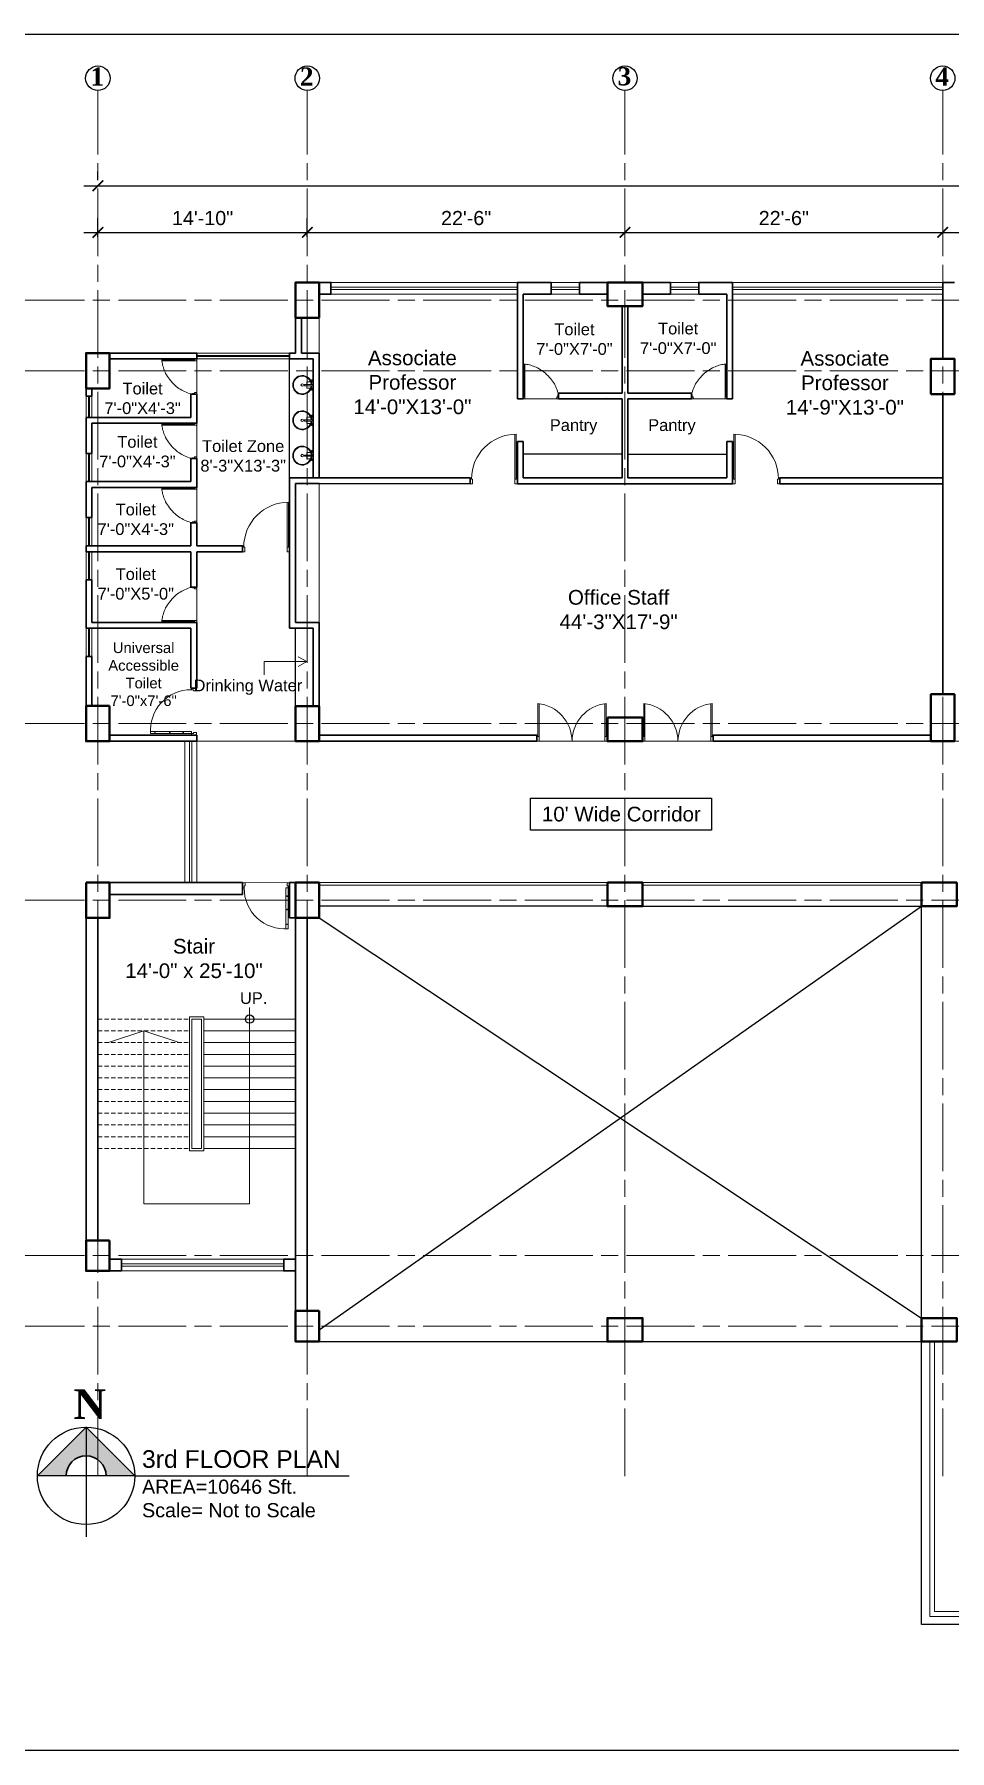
# Model space of a CAD drawing. Header units: inches. Extents: x -12 to 20935469, y -1604 to 24729220.
# Drawn here: x 20831996 to 20832774, y 24716552 to 24718011 of the extents above; entities that cross this region are included whole.
import ezdxf

# ---------------------------------------------------------------- set-up
doc = ezdxf.new("R2010")
doc.units = ezdxf.units.IN
doc.header["$LTSCALE"] = 0.03
doc.header["$MEASUREMENT"] = 0
doc.header["$PDMODE"] = 32
doc.header["$PDSIZE"] = 15
doc.linetypes.add('ACAD_ISO08W100', pattern=[36, 24, -3, 6, -3])
doc.linetypes.add('DASHED2', pattern=[0.375, 0.25, -0.125])
for name, color, linetype, lineweight in [('column', 1, 'Continuous', 40), ('Dim Line', 252, 'Continuous', 13), ('Door', 7, 'Continuous', 18), ('Gas', 21, 'Continuous', 5), ('Glass Line', 252, 'Continuous', 9), ('Grid Line', 252, 'Continuous', 18), ('Hatch', 253, 'Continuous', 15), ('Low Wall', 7, 'Continuous', 30), ('Main Wall', 7, 'Continuous', 30), ('RAIL', 23, 'Continuous', 13), ('STAIR', 46, 'Continuous', 15), ('TOILET FIXTURE', 142, 'Continuous', 5), ('wind.', 150, 'Continuous', 20)]:
    doc.layers.add(name, color=color, linetype=linetype, lineweight=lineweight)
doc.layers.add('FUR', color=251, linetype='Continuous')
doc.layers.add('TEXT', color=7, linetype='Continuous')
doc.styles.add('2', font='swisscl.ttf')
doc.styles.add('RomanS', font='arial.ttf', dxfattribs={"height": 12})
doc.styles.get("Standard").update_dxf_attribs({"font": 'timesbd.ttf'})
doc.dimstyles.new('Aec_Arch_I', dxfattribs={"dimscale": 96, "dimtxt": 12, "dimasz": 0.09375, "dimexe": 0.125, "dimexo": 0.125, "dimgap": 0.0625, "dimtad": 1, "dimdec": 0, "dimzin": 3, "dimdsep": 46, "dimlunit": 4, "dimtxsty": 'RomanS', "dimblk1": 'ARCHTICK', "dimblk2": 'ARCHTICK', "dimsah": 1, "dimcen": 0.09375, "dimdle": 0.125, "dimadec": 0, "dimazin": 0, "dimtfac": 0.75, "dimtdec": 0, "dimtmove": 2, "dimatfit": 3, "dimldrblk": 'ARCHTICK', "dimfxl": 1, "dimfrac": 1, "dimtolj": 1, "dimtzin": 0, "dimarcsym": 0})

# ---------------------------------------------------------------- blocks, each defined once
blk = doc.blocks.new('_ArchTick')
at = {"color": 0, "linetype": 'ByBlock', "lineweight": 35, "const_width": 0.15}
blk.add_lwpolyline([(-0.5, -0.5), (0.5, 0.5)], dxfattribs=at)
blk = doc.blocks.new('*D14')
at = {"layer": 'Defpoints', "color": 0, "transparency": 16777216}
for p in [(20831126.3, 24724578.2), (20830948.3, 24724562.3), (20831126.3, 24724562.3)]:
    blk.add_point(p, dxfattribs=at)
at = {"layer": 'Dim Line', "color": 0, "lineweight": -2, "transparency": 16777216}
for p, q in [((20830948.3, 24724574.3), (20830948.3, 24724590.2)), ((20831126.3, 24724574.3), (20831126.3, 24724590.2)), ((20830936.3, 24724578.2), (20831138.3, 24724578.2))]:
    blk.add_line(p, q, dxfattribs=at)
at = {"layer": 'Dim Line', "color": 0, "lineweight": -2, "transparency": 16777216, "xscale": 9, "yscale": 9, "zscale": 9, "rotation": 180}
blk.add_blockref('_ArchTick', (20830948.3, 24724578.2), dxfattribs=at)
at = {"layer": 'Dim Line', "color": 0, "lineweight": -2, "transparency": 16777216, "xscale": 9, "yscale": 9, "zscale": 9}
blk.add_blockref('_ArchTick', (20831126.3, 24724578.2), dxfattribs=at)
at = {"layer": 'Dim Line', "color": 0, "transparency": 16777216, "insert": (20831037.3, 24724590.3), "char_height": 12, "attachment_point": 5, "style": 'RomanS'}
blk.add_mtext('\\A1;14\'-10"', dxfattribs=at)
blk = doc.blocks.new('*D7')
at = {"layer": 'Defpoints', "color": 0, "transparency": 16777216}
for p in [(20831396.3, 24724578.2), (20831396.3, 24724578.2), (20831126.3, 24724562.3)]:
    blk.add_point(p, dxfattribs=at)
at = {"layer": 'Dim Line', "color": 0, "lineweight": -2, "transparency": 16777216}
for p, q in [((20831126.3, 24724574.3), (20831126.3, 24724590.2)), ((20831114.3, 24724578.2), (20831408.3, 24724578.2))]:
    blk.add_line(p, q, dxfattribs=at)
at = {"layer": 'Dim Line', "color": 0, "lineweight": -2, "transparency": 16777216, "xscale": 9, "yscale": 9, "zscale": 9, "rotation": 180}
blk.add_blockref('_ArchTick', (20831126.3, 24724578.2), dxfattribs=at)
at = {"layer": 'Dim Line', "color": 0, "lineweight": -2, "transparency": 16777216, "xscale": 9, "yscale": 9, "zscale": 9}
blk.add_blockref('_ArchTick', (20831396.3, 24724578.2), dxfattribs=at)
at = {"layer": 'Dim Line', "color": 0, "transparency": 16777216, "insert": (20831261.3, 24724590.3), "char_height": 12, "attachment_point": 5, "style": 'RomanS'}
blk.add_mtext('\\A1;22\'-6"', dxfattribs=at)
blk = doc.blocks.new('*D8')
at = {"layer": 'Defpoints', "color": 0, "transparency": 16777216}
for p in [(20831396.3, 24724578.2), (20831666.3, 24724578.2), (20831666.3, 24724578.2)]:
    blk.add_point(p, dxfattribs=at)
at = {"layer": 'Dim Line', "color": 0, "lineweight": -2, "transparency": 16777216}
blk.add_line((20831384.3, 24724578.2), (20831678.3, 24724578.2), dxfattribs=at)
at = {"layer": 'Dim Line', "color": 0, "lineweight": -2, "transparency": 16777216, "xscale": 9, "yscale": 9, "zscale": 9, "rotation": 180}
blk.add_blockref('_ArchTick', (20831396.3, 24724578.2), dxfattribs=at)
at = {"layer": 'Dim Line', "color": 0, "lineweight": -2, "transparency": 16777216, "xscale": 9, "yscale": 9, "zscale": 9}
blk.add_blockref('_ArchTick', (20831666.3, 24724578.2), dxfattribs=at)
at = {"layer": 'Dim Line', "color": 0, "transparency": 16777216, "insert": (20831531.3, 24724590.3), "char_height": 12, "attachment_point": 5, "style": 'RomanS'}
blk.add_mtext('\\A1;22\'-6"', dxfattribs=at)
blk = doc.blocks.new('*D9')
at = {"layer": 'Defpoints', "color": 0, "transparency": 16777216}
for p in [(20831666.3, 24724578.2), (20831844.3, 24724578.2), (20831844.3, 24724578.2)]:
    blk.add_point(p, dxfattribs=at)
at = {"layer": 'Dim Line', "color": 0, "lineweight": -2, "transparency": 16777216}
blk.add_line((20831654.3, 24724578.2), (20831856.3, 24724578.2), dxfattribs=at)
at = {"layer": 'Dim Line', "color": 0, "lineweight": -2, "transparency": 16777216, "xscale": 9, "yscale": 9, "zscale": 9, "rotation": 180}
blk.add_blockref('_ArchTick', (20831666.3, 24724578.2), dxfattribs=at)
at = {"layer": 'Dim Line', "color": 0, "lineweight": -2, "transparency": 16777216, "xscale": 9, "yscale": 9, "zscale": 9}
blk.add_blockref('_ArchTick', (20831844.3, 24724578.2), dxfattribs=at)
at = {"layer": 'Dim Line', "color": 0, "transparency": 16777216, "insert": (20831755.3, 24724590.3), "char_height": 12, "attachment_point": 5, "style": 'RomanS'}
blk.add_mtext('\\A1;14\'-10"', dxfattribs=at)
blk = doc.blocks.new('*D13')
at = {"layer": 'Defpoints', "color": 0, "transparency": 16777216}
for p in [(20830948.3, 24724610.7), (20832951.8, 24724617.8), (20832951.8, 24724610.7)]:
    blk.add_point(p, dxfattribs=at)
at = {"layer": 'Dim Line', "color": 0, "lineweight": -2, "transparency": 16777216}
for p, q in [((20830948.3, 24724622.7), (20830948.3, 24724629.8)), ((20832951.8, 24724622.7), (20832951.8, 24724629.8)), ((20830936.3, 24724617.8), (20832963.8, 24724617.8))]:
    blk.add_line(p, q, dxfattribs=at)
at = {"layer": 'Dim Line', "color": 0, "lineweight": -2, "transparency": 16777216, "xscale": 9, "yscale": 9, "zscale": 9, "rotation": 180}
blk.add_blockref('_ArchTick', (20830948.3, 24724617.8), dxfattribs=at)
at = {"layer": 'Dim Line', "color": 0, "lineweight": -2, "transparency": 16777216, "xscale": 9, "yscale": 9, "zscale": 9}
blk.add_blockref('_ArchTick', (20832951.8, 24724617.8), dxfattribs=at)
at = {"layer": 'Dim Line', "color": 0, "transparency": 16777216, "insert": (20831950, 24724629.9), "char_height": 12, "attachment_point": 5, "style": 'RomanS'}
blk.add_mtext('\\A1;166\'-11"', dxfattribs=at)
blk = doc.blocks.new('Door_45')
at = {"layer": 'Door'}
for p, q in [((1.5, 5), (1.5, 44)), ((1.5, 40), (2.2, 40)), ((2.2, 40), (2.2, 39.5)), ((2.2, 39.5), (2.7, 39.5)), ((2.7, 39.5), (2.7, 40)), ((2.7, 40), (3.5, 40)), ((3.5, 44), (3.5, 5)), ((1.5, 25.8), (2.2, 25.8)), ((2.2, 25.8), (2.2, 25.3)), ((2.2, 25.3), (2.7, 25.3)), ((2.7, 25.8), (3.5, 25.8)), ((2.7, 25.3), (2.7, 25.8)), ((0, 0), (0, 5)), ((0, 5), (1.5, 5)), ((1.5, 12.6), (2.2, 12.6)), ((3.5, 5), (1.5, 5)), ((1.5, 5), (1.5, 3)), ((1.5, 3), (2.5, 3)), ((2.2, 12.6), (2.2, 13.1)), ((2.2, 13.1), (2.7, 13.1)), ((2.5, 3), (2.5, 0)), ((2.7, 13.1), (2.7, 12.6)), ((2.7, 12.6), (3.5, 12.6)), ((42.5, 3), (42.5, 0)), ((43.5, 3), (42.5, 3)), ((45, 5), (43.5, 5)), ((43.5, 5), (43.5, 3)), ((45, 0), (45, 5)), ((2.5, 0), (0, 0)), ((42.5, 0), (45, 0))]:
    blk.add_line(p, q, dxfattribs=at)
blk.add_arc((4.7, 5.3), 38.8, 359.6233, 94.6685, dxfattribs=at)
blk = doc.blocks.new('sssss-flat-876')
at = {"layer": 'Door', "linetype": 'Continuous', "ltscale": 3}
blk.add_line((3666.5, 84027.2), (3666.5, 84055.7), dxfattribs=at)
at = {"layer": 'Door', "linetype": 'Continuous', "ltscale": 3, "extrusion": (-7.21527e-09, -3.35624e-18, 1), "elevation": 0}
for points in [[(3666.5, 84057.2), (3666.5, 84055.7), (3668.4, 84055.7), (3668.4, 84056.5), (3670.2, 84056.5), (3670.2, 84057.2)], [(3668.4, 84055.7), (3696.2, 84055.7), (3696.2, 84056.5), (3668.4, 84056.5)]]:
    blk.add_lwpolyline(points, close=True, dxfattribs=at)
at = {"layer": 'Door', "linetype": 'Continuous', "ltscale": 3, "flags": 128}
blk.add_lwpolyline([(3670.2, 84027.2, 0.04096), (3675.5, 84028.9, 0.082496), (3684.9, 84034.8, 0.052187), (3689.7, 84040, 0.043988), (3692.9, 84045, 0.036571), (3694.8, 84049.6, 0.034751), (3695.9, 84054.2, 0.011435), (3696.2, 84055.7)], format="xyb", dxfattribs=at)
at = {"layer": 'Door', "linetype": 'Continuous', "ltscale": 3}
blk.add_lwpolyline([(3666.5, 84027.2), (3666.5, 84028.7), (3668.4, 84028.7), (3668.4, 84027.9), (3670.2, 84027.9), (3670.2, 84027.2)], close=True, dxfattribs=at)
blk = doc.blocks.new('$D40')
at = {"layer": 'Door'}
for p, q in [((1, 4), (1, 42)), ((2, 0), (2, 42)), ((1, 5), (0, 5)), ((2, 0), (0, 0)), ((2, 4), (1, 4)), ((39, 4), (38, 4)), ((38, 4), (38, 0)), ((40, 0), (38, 0)), ((40, 5), (39, 5)), ((39, 5), (39, 4))]:
    blk.add_line(p, q, dxfattribs=at)
blk.add_arc((1, 4), 38, 0, 90, dxfattribs=at)
blk = doc.blocks.new('A$C36295410')
at = {"layer": 'Door'}
for p, q in [((1, 4), (1, 32)), ((2, 0), (2, 32)), ((58, 0), (58, 32)), ((59, 4), (59, 32)), ((1, 5), (0, 5)), ((2, 4), (1, 4)), ((58, 4), (59, 4)), ((59, 5), (60, 5)), ((2, 0), (0, 0)), ((58, 0), (60, 0))]:
    blk.add_line(p, q, dxfattribs=at)
for centre, start, end in [((-2.5, -0.3), 0.5906, 83.7783), ((62.5, -0.3), 96.2217, 179.4094)]:
    blk.add_arc(centre, 32.5, start, end, dxfattribs=at)
blk = doc.blocks.new('7-flat-72')
at = {"layer": 'Glass Line', "color": 8, "ltscale": 20}
for p, q in [((-64478.7, 376960.5), (-64480.3, 376960.5)), ((-64480.3, 376959.5), (-64480.3, 376960.5)), ((-64480.3, 376959.5), (-64480.3, 376960.5)), ((-64478.7, 376959.5), (-64480.3, 376959.5)), ((-64480.3, 376959.1), (-64480.3, 376959.4)), ((-64478.7, 376959.4), (-64480.3, 376959.4)), ((-64478.7, 376959.1), (-64480.3, 376959.1)), ((-64480.2, 376959.4), (-64480.2, 376959.5)), ((-64480.1, 376959.5), (-64480.1, 376960.5)), ((-64479.9, 376959.5), (-64479.9, 376960.5)), ((-64479.5, 376959.5), (-64479.5, 376960.5)), ((-64479.1, 376959.5), (-64479.1, 376960.5)), ((-64478.9, 376959.5), (-64478.9, 376960.5)), ((-64478.9, 376959.4), (-64478.9, 376959.5)), ((-64478.8, 376959.5), (-64478.8, 376960.5)), ((-64478.7, 376959.5), (-64478.7, 376960.5)), ((-64478.7, 376959.1), (-64478.7, 376959.4)), ((-64475.1, 376959.4), (-64476.9, 376959.4)), ((-64476.9, 376959.1), (-64476.9, 376959.4)), ((-64475.1, 376959.1), (-64476.9, 376959.1)), ((-64476.6, 376959.4), (-64476.6, 376966.6)), ((-64475.5, 376966.6), (-64476.6, 376966.6)), ((-64475.5, 376959.4), (-64475.5, 376966.6)), ((-64475.1, 376959.1), (-64475.1, 376959.4)), ((-64473.3, 376960.5), (-64471.7, 376960.5)), ((-64473.3, 376959.5), (-64473.3, 376960.5)), ((-64473.3, 376959.5), (-64473.3, 376960.5)), ((-64473.3, 376959.5), (-64471.7, 376959.5)), ((-64473.3, 376959.1), (-64473.3, 376959.4)), ((-64473.3, 376959.4), (-64471.7, 376959.4)), ((-64473.3, 376959.1), (-64471.7, 376959.1)), ((-64473.1, 376959.5), (-64473.1, 376960.5)), ((-64473.1, 376959.4), (-64473.1, 376959.5)), ((-64472.9, 376959.5), (-64472.9, 376960.5)), ((-64472.5, 376959.5), (-64472.5, 376960.5)), ((-64472.1, 376959.5), (-64472.1, 376960.5)), ((-64471.9, 376959.5), (-64471.9, 376960.5)), ((-64471.9, 376959.4), (-64471.9, 376959.5)), ((-64471.8, 376959.5), (-64471.8, 376960.5)), ((-64471.7, 376959.5), (-64471.7, 376960.5)), ((-64471.7, 376959.1), (-64471.7, 376959.4))]:
    blk.add_line(p, q, dxfattribs=at)
blk.add_circle((-64476, 376968.4, 0), 1.08, dxfattribs=at)
for radius, start, end in [(8.1, 273.8334, 266.1883), (7.55, 274.115, 265.9068)]:
    blk.add_arc((-64476, 376968.4, 0), radius, start, end, dxfattribs=at)
blk = doc.blocks.new('SFSFSFS-flat-72')
at = {"layer": 'TOILET FIXTURE', "ltscale": 0.2}
blk.add_lwpolyline([(-3918.5, -3608.1), (-3918.5, -3602.7), (-3923.9, -3602.7), (-3923.9, -3608.1)], close=True, dxfattribs=at)
at = {"layer": 'TOILET FIXTURE', "ltscale": 20}
blk.add_blockref('7-flat-72', (60554.8, -380567.2), dxfattribs=at)
blk = doc.blocks.new('fff')
at = {"layer": 'Grid Line', "color": 252, "linetype": 'ACAD_ISO08W100', "lineweight": 9, "ltscale": 80, "true_color": 0x939598}
for p, q in [((20830948.3, 24723521.1), (20830948.3, 24724698.8)), ((20831126.3, 24723521.1), (20831126.3, 24724698.8)), ((20831396.3, 24723521.1), (20831396.3, 24724698.8)), ((20831666.3, 24723521.1), (20831666.3, 24724698.8)), ((20833096.9, 24724520.6), (20830726.1, 24724520.6)), ((20833096.9, 24724460.6), (20830726.1, 24724460.6)), ((20833096.9, 24724160.7), (20830726.1, 24724160.7)), ((20833096.9, 24724010.7), (20830726.1, 24724010.7)), ((20833096.9, 24723708.7), (20830726.1, 24723708.7)), ((20833096.9, 24723648.8), (20830726.1, 24723648.8))]:
    blk.add_line(p, q, dxfattribs=at)
at = {"layer": 'Dim Line'}
for base, p1, p2, picture, middle in [((20832951.7523, 24724617.8128), (20830948.3088, 24724610.7482), (20832951.7523, 24724610.7482), '*D13', (20831950.0306, 24724629.9397)), ((20831126.3, 24724578.2), (20830948.3, 24724562.3), (20831126.3, 24724562.3), '*D14', (20831037.3, 24724590.3)), ((20831396.3, 24724578.2), (20831126.3, 24724562.3), (20831396.3, 24724578.2), '*D7', (20831261.3, 24724590.3)), ((20831666.3, 24724578.2), (20831396.3, 24724578.2), (20831666.3, 24724578.2), '*D8', (20831531.3, 24724590.3)), ((20831844.3, 24724578.2), (20831666.3, 24724578.2), (20831844.3, 24724578.2), '*D9', (20831755.3, 24724590.3))]:
    dim = blk.add_linear_dim(base=base, p1=p1, p2=p2, dimstyle='Aec_Arch_I', dxfattribs=at)
    dim.commit()
    dim.dimension.update_dxf_attribs({"geometry": picture, "text_midpoint": middle})

msp = doc.modelspace()

# ---------------------------------------------------------------- hatches: boundary and pattern name
at = {"layer": 'Low Wall'}
h = msp.add_hatch(color=256, dxfattribs=at)
h.paths.add_polyline_path([(20832023.4, 24716785.6), (20831999, 24716785.6), (20832040.4, 24716827), (20832040.4, 24716802.7, 0.414214)])
h.paths.add_polyline_path([(20832040.4, 24716802.7), (20832040.4, 24716827), (20832081.8, 24716785.6), (20832057.5, 24716785.6, 0.414214)])

# ---------------------------------------------------------------- linework, layer by layer
for p, q in [((20832213.4, 24717633.8), (20832213.4, 24717734.7)), ((20832482.9, 24717701.7), (20832482.9, 24717701.7)), ((20832495.9, 24717653.7), (20832411.9, 24717653.7)), ((20832500.9, 24717653.7), (20832584.9, 24717653.7)), ((20832218.4, 24717439.8), (20832218.4, 24717505.9)), ((20832129.4, 24717415), (20832134.4, 24717415)), ((20832238.4, 24716909.7), (20832750.4, 24717269.7)), ((20832483.4, 24717269.7), (20832238.4, 24717269.7)), ((20832238.4, 24717259.7), (20832750.4, 24716919.7)), ((20832513.4, 24717269.7), (20832750.4, 24717269.7)), ((20832750.4, 24716919.7), (20832750.4, 24717269.7)), ((20832238.4, 24716899.7), (20832750.4, 24716899.7)), ((20832750.4, 24716659.2), (20832750.4, 24716899.7)), ((20832040.4, 24716827), (20832040.4, 24716733.7)), ((20832081.8, 24716785.6), (20832264.1, 24716785.6)), ((20833433.9, 24716659.2), (20832750.4, 24716659.2)), ((20833433.9, 24716659.2), (20832750.4, 24716659.2))]:
    msp.add_line(p, q)
msp.add_lwpolyline([(20832418.1, 24717361.5), (20832571.8, 24717361.5), (20832571.8, 24717334.2), (20832418.1, 24717334.2)], close=True)
for points in [[(20832750.4, 24717269.7), (20832773.4, 24717269.7)], [(20832081.8, 24716785.7), (20831999, 24716785.6)]]:
    msp.add_lwpolyline(points)
for centre, radius in [((20832179.4, 24717173.8), 3.61), ((20832040.4, 24716785.6), 41.4)]:
    msp.add_circle(centre, radius)
at = {"layer": 'column', "lineweight": 40, "ltscale": 20}
for points in [[(20832238.4, 24717799.7), (20832218.4, 24717799.7), (20832218.4, 24717769.7), (20832238.4, 24717769.7)], [(20832483.4, 24717799.7), (20832483.4, 24717779.7), (20832513.4, 24717779.7), (20832513.4, 24717799.7)], [(20832060.4, 24717739.7), (20832040.4, 24717739.7), (20832040.4, 24717709.7), (20832060.4, 24717709.7)], [(20832758.4, 24717704.9), (20832778.4, 24717704.9), (20832778.4, 24717734.9), (20832758.4, 24717734.9)], [(20832758.4, 24717409.8), (20832778.4, 24717409.8), (20832778.4, 24717449.8), (20832758.4, 24717449.8)], [(20832060.4, 24717439.9), (20832040.4, 24717439.9), (20832040.4, 24717409.9), (20832060.4, 24717409.9)], [(20832238.4, 24717439.8), (20832218.4, 24717439.8), (20832218.4, 24717409.9), (20832238.4, 24717409.9)], [(20832483.4, 24717429.9), (20832483.4, 24717409.9), (20832513.4, 24717409.9), (20832513.4, 24717429.9)], [(20832040.4, 24717289.7), (20832060.4, 24717289.7), (20832060.4, 24717259.7), (20832040.4, 24717259.7)], [(20832218.4, 24717289.7), (20832238.4, 24717289.7), (20832238.4, 24717259.7), (20832218.4, 24717259.7)], [(20832483.4, 24717289.7), (20832483.4, 24717269.7), (20832513.4, 24717269.7), (20832513.4, 24717289.7)], [(20832750.4, 24717289.7), (20832750.4, 24717269.7), (20832780.4, 24717269.7), (20832780.4, 24717289.7)], [(20832060.4, 24716985.7), (20832040.4, 24716985.7), (20832040.4, 24716959.7), (20832060.4, 24716959.7)], [(20832238.4, 24716925.7), (20832218.4, 24716925.7), (20832218.4, 24716899.7), (20832238.4, 24716899.7)], [(20832513.4, 24716899.7), (20832513.4, 24716919.7), (20832483.4, 24716919.7), (20832483.4, 24716899.7)], [(20832750.4, 24716919.7), (20832750.4, 24716899.7), (20832780.4, 24716899.7), (20832780.4, 24716919.7)]]:
    msp.add_lwpolyline(points, close=True, dxfattribs=at)
at = {"layer": 'Defpoints'}
msp.add_lwpolyline([(20831795.9, 24718010.6), (20834234.7, 24718010.6), (20834234.7, 24716552.1), (20831795.9, 24716552.1)], close=True, dxfattribs=at)
at = {"layer": 'Gas', "color": 0, "lineweight": 5}
for points in [[(20832140.4, 24717175.8), (20832128.4, 24717175.8), (20832128.4, 24717061.8), (20832140.4, 24717061.8)], [(20832138.4, 24717173.8), (20832130.4, 24717173.8), (20832130.4, 24717063.8), (20832138.4, 24717063.8)]]:
    msp.add_lwpolyline(points, close=True, dxfattribs=at)
at = {"layer": 'Hatch', "lineweight": 5}
for p, q in [((20832238.4, 24717739.7), (20832238.4, 24717769.7)), ((20832238.4, 24717510.9), (20832238.4, 24717628.8))]:
    msp.add_line(p, q, dxfattribs=at)
at = {"layer": 'Hatch'}
for p, q in [((20832134.4, 24717410), (20832956.3, 24717410)), ((20832173.4, 24717289.7), (20832213.4, 24717289.6))]:
    msp.add_line(p, q, dxfattribs=at)
at = {"layer": 'Low Wall', "color": 0}
msp.add_lwpolyline([(20831999, 24716785.6), (20832040.4, 24716827), (20832081.8, 24716785.6)], dxfattribs=at)
at = {"layer": 'Low Wall'}
msp.add_arc((20832040.4, 24716785.6), 17, 0, 180, dxfattribs=at)
at = {"layer": 'Main Wall', "lineweight": 30}
for p, q in [((20832406.9, 24717799.7), (20832406.9, 24717700.7)), ((20832435.6, 24717799.7), (20832406.9, 24717799.7)), ((20832435.6, 24717789.7), (20832435.6, 24717799.7)), ((20832483.4, 24717799.7), (20832459.6, 24717799.7)), ((20832459.6, 24717789.7), (20832459.6, 24717799.7)), ((20832513.4, 24717799.7), (20832537.1, 24717799.7)), ((20832537.1, 24717789.7), (20832537.1, 24717799.7)), ((20832561.1, 24717799.7), (20832589.9, 24717799.7)), ((20832561.1, 24717789.7), (20832561.1, 24717799.7)), ((20832589.9, 24717799.7), (20832589.9, 24717700.7)), ((20832768.4, 24717799.7), (20832778.4, 24717799.7)), ((20832768.4, 24717734.9), (20832768.4, 24717799.7)), ((20832411.9, 24717789.7), (20832411.9, 24717700.7)), ((20832411.9, 24717789.7), (20832435.6, 24717789.7)), ((20832459.6, 24717789.7), (20832483.4, 24717789.7)), ((20832513.4, 24717789.7), (20832513.4, 24717789.7)), ((20832513.4, 24717789.7), (20832537.1, 24717789.7)), ((20832561.1, 24717789.7), (20832584.9, 24717789.7)), ((20832584.9, 24717789.7), (20832584.9, 24717700.7)), ((20832495.9, 24717705.7), (20832495.9, 24717779.7)), ((20832500.9, 24717705.7), (20832500.9, 24717779.7)), ((20832218.4, 24717739.7), (20832218.4, 24717769.7)), ((20832223.4, 24717739.7), (20832223.4, 24717769.7)), ((20832060.4, 24717739.7), (20832134.4, 24717739.7)), ((20832060.4, 24717734.7), (20832134.4, 24717734.7)), ((20832134.4, 24717734.7), (20832134.4, 24717739.7)), ((20832213.4, 24717739.7), (20832218.4, 24717739.7)), ((20832213.4, 24717734.7), (20832213.4, 24717739.7)), ((20832213.4, 24717734.7), (20832233.4, 24717734.7)), ((20832223.4, 24717739.7), (20832238.4, 24717739.7)), ((20832233.4, 24717633.8), (20832233.4, 24717734.7)), ((20832238.4, 24717633.8), (20832238.4, 24717739.7)), ((20832495.9, 24717705.7), (20832495.9, 24717724.7)), ((20832500.9, 24717705.7), (20832500.9, 24717724.7)), ((20832040.4, 24717703.1), (20832040.4, 24717709.7)), ((20832129.4, 24717704.7), (20832134.4, 24717704.7)), ((20832129.4, 24717704.7), (20832129.4, 24717685.1)), ((20832411.9, 24717700.7), (20832406.9, 24717700.7)), ((20832441.9, 24717705.7), (20832441.9, 24717700.7)), ((20832495.9, 24717705.7), (20832441.9, 24717705.7)), ((20832495.9, 24717700.7), (20832441.9, 24717700.7)), ((20832495.9, 24717633.7), (20832495.9, 24717700.7)), ((20832500.9, 24717705.7), (20832554.9, 24717705.7)), ((20832500.9, 24717700.7), (20832554.9, 24717700.7)), ((20832500.9, 24717633.7), (20832500.9, 24717700.7)), ((20832554.9, 24717705.7), (20832554.9, 24717700.7)), ((20832584.9, 24717700.7), (20832589.9, 24717700.7)), ((20832768.4, 24717449.8), (20832768.4, 24717704.9)), ((20832129.4, 24717685.1), (20832040.4, 24717685.1)), ((20832040.4, 24717654.5), (20832040.4, 24717685.1)), ((20832134.4, 24717680.1), (20832045.4, 24717680.1)), ((20832406.9, 24717664.7), (20832406.9, 24717628.7)), ((20832411.9, 24717664.7), (20832406.9, 24717664.7)), ((20832411.9, 24717633.7), (20832411.9, 24717664.7)), ((20832584.9, 24717664.7), (20832589.9, 24717664.7)), ((20832584.9, 24717664.7), (20832584.9, 24717633.7)), ((20832589.9, 24717664.7), (20832589.9, 24717628.7)), ((20832129.4, 24717650.1), (20832129.4, 24717630.5)), ((20832134.4, 24717650.1), (20832129.4, 24717650.1)), ((20832129.4, 24717630.5), (20832040.4, 24717630.5)), ((20832040.4, 24717599.9), (20832040.4, 24717630.5)), ((20832134.4, 24717625.5), (20832045.4, 24717625.5)), ((20832045.4, 24717625.5), (20832045.4, 24717599.9)), ((20832213.4, 24717575.9), (20832213.4, 24717633.8)), ((20832213.4, 24717633.8), (20832233.4, 24717633.8)), ((20832218.4, 24717510.9), (20832218.4, 24717628.8)), ((20832218.4, 24717628.8), (20832238.4, 24717628.8)), ((20832366.9, 24717633.7), (20832223.4, 24717633.8)), ((20832366.9, 24717628.7), (20832223.4, 24717628.8)), ((20832366.9, 24717628.7), (20832366.9, 24717633.7)), ((20832406.9, 24717628.7), (20832589.9, 24717628.7)), ((20832495.9, 24717633.7), (20832411.9, 24717633.7)), ((20832500.9, 24717633.7), (20832584.9, 24717633.7)), ((20832629.9, 24717633.7), (20832768.4, 24717633.7)), ((20832629.9, 24717628.7), (20832629.9, 24717633.7)), ((20832629.9, 24717628.7), (20832768.4, 24717628.7)), ((20832040.4, 24717599.9), (20832045.4, 24717599.9)), ((20832134.4, 24717595.5), (20832129.4, 24717595.5)), ((20832040.4, 24717575.9), (20832129.4, 24717575.9)), ((20832040.4, 24717570.9), (20832040.4, 24717575.9)), ((20832129.4, 24717570.9), (20832040.4, 24717570.9)), ((20832129.4, 24717540.9), (20832129.4, 24717570.9)), ((20832134.4, 24717540.9), (20832134.4, 24717570.9)), ((20832173.4, 24717570.9), (20832134.4, 24717570.9)), ((20832173.4, 24717570.9), (20832173.4, 24717575.9)), ((20832213.4, 24717505.9), (20832213.4, 24717575.9)), ((20832045.4, 24717546.9), (20832040.4, 24717546.9)), ((20832040.4, 24717505.9), (20832040.4, 24717546.9)), ((20832045.4, 24717546.9), (20832045.4, 24717510.9)), ((20832134.4, 24717540.9), (20832129.4, 24717540.9)), ((20832134.4, 24717510.9), (20832045.4, 24717510.9)), ((20832134.4, 24717455), (20832134.4, 24717510.9)), ((20832218.4, 24717510.9), (20832238.4, 24717510.9)), ((20832238.4, 24717439.8), (20832238.4, 24717510.9)), ((20832129.4, 24717505.9), (20832040.4, 24717505.9)), ((20832129.4, 24717455), (20832129.4, 24717505.9)), ((20832213.4, 24717505.9), (20832233.4, 24717505.9)), ((20832233.4, 24717439.8), (20832233.4, 24717505.9)), ((20832040.4, 24717439.8), (20832040.4, 24717481.9)), ((20832045.4, 24717481.9), (20832040.4, 24717481.9)), ((20832045.4, 24717481.9), (20832045.4, 24717439.8)), ((20832134.4, 24717455), (20832129.4, 24717455)), ((20832134.4, 24717415), (20832060.4, 24717415)), ((20832134.4, 24717410), (20832060.4, 24717410)), ((20832134.4, 24717415), (20832134.4, 24717410)), ((20832238.4, 24717414.9), (20832423.4, 24717414.9)), ((20832423.4, 24717409.9), (20832238.4, 24717409.9)), ((20832423.4, 24717409.9), (20832423.4, 24717414.9)), ((20832758.4, 24717414.9), (20832573.4, 24717414.9)), ((20832573.4, 24717414.9), (20832573.4, 24717409.9)), ((20832573.4, 24717409.9), (20832758.4, 24717409.9)), ((20832173.4, 24717289.7), (20832060.4, 24717289.7)), ((20832173.4, 24717289.7), (20832173.4, 24717279.7)), ((20832218.4, 24717289.7), (20832213.4, 24717289.7)), ((20832213.4, 24717289.7), (20832213.4, 24717259.7)), ((20832173.4, 24717279.7), (20832060.4, 24717279.7)), ((20832040.4, 24717259.7), (20832040.4, 24716985.7)), ((20832050.4, 24717259.7), (20832050.4, 24716985.7)), ((20832213.4, 24717259.7), (20832218.4, 24717259.7)), ((20832218.4, 24716899.7), (20832218.4, 24717259.7)), ((20832228.4, 24716925.7), (20832228.4, 24717259.7)), ((20832513.4, 24716909.7), (20832513.4, 24716909.7))]:
    msp.add_line(p, q, dxfattribs=at)
for points in [[(20832238.4, 24717799.7), (20832248.4, 24717799.7), (20832248.4, 24717789.7), (20832238.4, 24717789.7)], [(20832045.4, 24717703.1), (20832040.4, 24717703.1)], [(20832045.4, 24717709.7), (20832045.4, 24717703.1)], [(20832134.4, 24717704.7), (20832134.4, 24717680.1)], [(20832045.4, 24717680.1), (20832045.4, 24717654.5)], [(20832045.4, 24717654.5), (20832040.4, 24717654.5)], [(20832134.4, 24717650.1), (20832134.4, 24717625.5)], [(20832129.4, 24717595.5), (20832129.4, 24717575.9)], [(20832134.4, 24717595.5), (20832134.4, 24717575.9)], [(20832134.4, 24717575.9), (20832173.4, 24717575.9)]]:
    msp.add_lwpolyline(points, dxfattribs=at)
at = {"layer": 'Main Wall'}
for points in [[(20832060.4, 24716969.7), (20832070.4, 24716969.7), (20832070.4, 24716959.7), (20832060.4, 24716959.7)], [(20832208.4, 24716969.7), (20832218.4, 24716969.7), (20832218.4, 24716959.7), (20832208.4, 24716959.7)]]:
    msp.add_lwpolyline(points, close=True, dxfattribs=at)
at = {"layer": 'RAIL', "lineweight": 9}
for p, q in [((20832179.4, 24717183.5), (20832179.4, 24717016.8)), ((20832089.4, 24717163.8), (20832059.4, 24717153.8)), ((20832089.4, 24717016.8), (20832089.4, 24717163.8)), ((20832119.4, 24717153.8), (20832089.4, 24717163.8)), ((20832218.4, 24717153.8), (20832140.4, 24717153.8)), ((20832179.4, 24717016.8), (20832089.4, 24717016.8))]:
    msp.add_line(p, q, dxfattribs=at)
at = {"layer": 'STAIR', "color": 253, "lineweight": 5}
for p, q in [((20832228, 24717477.6), (20832220.7, 24717481.6)), ((20832228, 24717477.6), (20832191.7, 24717477.6)), ((20832191.7, 24717477.6), (20832191.7, 24717466.3)), ((20832228, 24717477.6), (20832220.7, 24717473.5))]:
    msp.add_line(p, q, dxfattribs=at)
at = {"layer": 'STAIR', "color": 32, "linetype": 'DASHED2', "lineweight": 5, "ltscale": 500}
for p, q in [((20832050.4, 24717173.8), (20832128.4, 24717173.8)), ((20832050.4, 24717163.8), (20832128.4, 24717163.8)), ((20832050.4, 24717153.8), (20832128.4, 24717153.8)), ((20832050.4, 24717143.8), (20832128.4, 24717143.8)), ((20832050.4, 24717133.8), (20832128.4, 24717133.8)), ((20832050.4, 24717123.8), (20832128.4, 24717123.8)), ((20832050.4, 24717113.8), (20832128.4, 24717113.8)), ((20832050.4, 24717103.8), (20832128.4, 24717103.8)), ((20832050.4, 24717093.8), (20832128.4, 24717093.8)), ((20832050.4, 24717083.8), (20832128.4, 24717083.8)), ((20832050.4, 24717073.8), (20832128.4, 24717073.8)), ((20832050.4, 24717063.8), (20832128.4, 24717063.8))]:
    msp.add_line(p, q, dxfattribs=at)
at = {"layer": 'STAIR', "color": 32, "lineweight": 5}
for p, q in [((20832140.4, 24717173.8), (20832218.4, 24717173.8)), ((20832140.4, 24717163.8), (20832218.4, 24717163.8)), ((20832140.4, 24717143.8), (20832218.4, 24717143.8)), ((20832158.4, 24717153.8), (20832218.4, 24717153.8)), ((20832140.4, 24717133.8), (20832218.4, 24717133.8)), ((20832140.4, 24717123.8), (20832218.4, 24717123.8)), ((20832140.4, 24717113.8), (20832218.4, 24717113.8)), ((20832140.4, 24717103.8), (20832218.4, 24717103.8)), ((20832140.4, 24717093.8), (20832218.4, 24717093.8)), ((20832140.4, 24717083.8), (20832218.4, 24717083.8)), ((20832140.4, 24717073.8), (20832218.4, 24717073.8)), ((20832140.4, 24717063.8), (20832218.4, 24717063.8))]:
    msp.add_line(p, q, dxfattribs=at)
at = {"layer": 'TEXT'}
for centre in [(20832050.4, 24717973.3), (20832228.4, 24717973.3), (20832498.4, 24717973.3), (20832768.4, 24717973.3)]:
    msp.add_circle(centre, 10.4, dxfattribs=at)
at = {"layer": 'wind.', "lineweight": 5}
for p, q in [((20832406.9, 24717799.7), (20832248.4, 24717799.7)), ((20832435.6, 24717799.7), (20832459.6, 24717799.7)), ((20832537.1, 24717799.7), (20832561.1, 24717799.7)), ((20832589.9, 24717799.7), (20832768.4, 24717799.7)), ((20832248.4, 24717795.7), (20832406.9, 24717795.8)), ((20832248.4, 24717793.7), (20832406.9, 24717793.8)), ((20832248.4, 24717789.7), (20832406.9, 24717789.7)), ((20832435.6, 24717795.7), (20832459.6, 24717795.7)), ((20832435.6, 24717793.7), (20832459.6, 24717793.7)), ((20832435.6, 24717789.7), (20832459.6, 24717789.7)), ((20832537.1, 24717795.7), (20832561.1, 24717795.7)), ((20832537.1, 24717793.7), (20832561.1, 24717793.7)), ((20832537.1, 24717789.7), (20832561.1, 24717789.7)), ((20832589.9, 24717795.8), (20832768.4, 24717795.8)), ((20832589.9, 24717793.8), (20832768.4, 24717793.8)), ((20832589.9, 24717789.7), (20832768.4, 24717789.7)), ((20832134.4, 24717739.7), (20832213.4, 24717739.7)), ((20832134.4, 24717737.7), (20832213.4, 24717737.7)), ((20832134.4, 24717736.7), (20832213.4, 24717736.7)), ((20832134.4, 24717734.7), (20832213.4, 24717734.7)), ((20832040.4, 24717703.1), (20832040.4, 24717685.1)), ((20832042.4, 24717703.1), (20832042.4, 24717685.1)), ((20832043.4, 24717703.1), (20832043.4, 24717685.1)), ((20832045.4, 24717703.1), (20832045.4, 24717685.1)), ((20832040.4, 24717654.5), (20832040.4, 24717630.5)), ((20832042.4, 24717654.5), (20832042.4, 24717630.5)), ((20832043.4, 24717654.5), (20832043.4, 24717630.5)), ((20832045.4, 24717654.5), (20832045.4, 24717630.5)), ((20832040.4, 24717575.9), (20832040.4, 24717599.9)), ((20832042.4, 24717575.9), (20832042.4, 24717599.9)), ((20832043.4, 24717575.9), (20832043.4, 24717599.9)), ((20832045.4, 24717575.9), (20832045.4, 24717599.9)), ((20832040.4, 24717546.9), (20832040.4, 24717570.9)), ((20832042.4, 24717546.9), (20832042.4, 24717570.9)), ((20832043.4, 24717546.9), (20832043.4, 24717570.9)), ((20832045.4, 24717546.9), (20832045.4, 24717570.9)), ((20832040.4, 24717481.9), (20832040.4, 24717505.9)), ((20832042.4, 24717481.9), (20832042.4, 24717505.9)), ((20832043.4, 24717481.9), (20832043.4, 24717505.9)), ((20832045.4, 24717481.9), (20832045.4, 24717505.9)), ((20832124.4, 24717289.7), (20832124.4, 24717409.9)), ((20832128.4, 24717289.7), (20832128.4, 24717409.9)), ((20832130.4, 24717289.7), (20832130.4, 24717409.9)), ((20832134.4, 24717289.7), (20832134.4, 24717409.9)), ((20832065.4, 24716969.7), (20832213.4, 24716969.7)), ((20832065.4, 24716959.7), (20832213.4, 24716959.7)), ((20832070.4, 24716965.7), (20832208.4, 24716965.7)), ((20832070.4, 24716963.7), (20832208.4, 24716963.7)), ((20832483.4, 24716903.8), (20832483.4, 24716903.8))]:
    msp.add_line(p, q, dxfattribs=at)
at = {"layer": 'wind.'}
for p, q in [((20832513.4, 24717289.7), (20832750.4, 24717289.7)), ((20832513.4, 24717287.7), (20832750.4, 24717287.7)), ((20832757.4, 24716666.2), (20832757.4, 24716899.7)), ((20832761.4, 24716670.2), (20832761.4, 24716899.7)), ((20833426.9, 24716666.2), (20832757.4, 24716666.2)), ((20833422.9, 24716670.2), (20832761.4, 24716670.2))]:
    msp.add_line(p, q, dxfattribs=at)
for points in [[(20832238.4, 24717289.7), (20832483.4, 24717289.7)], [(20832238.4, 24717287.7), (20832483.4, 24717287.7)]]:
    msp.add_lwpolyline(points, dxfattribs=at)

# ---------------------------------------------------------------- block references
msp.add_blockref('fff', (1102.1, -6735.9))
at = {"layer": 'Door', "ltscale": 20, "xscale": -1}
for p in [(20835800.9, 24633677.5), (20835800.9, 24633622.9), (20835800.9, 24633568.3)]:
    msp.add_blockref('sssss-flat-876', p, dxfattribs=at)
at = {"layer": 'Door', "xscale": -1}
msp.add_blockref('$D40', (20832213.4, 24717570.9), dxfattribs=at)
at = {"layer": 'Door', "ltscale": 20, "rotation": 180}
msp.add_blockref('sssss-flat-876', (20835800.9, 24801568.1), dxfattribs=at)
at = {"layer": 'Door', "color": 250, "ltscale": 20, "xscale": 0.8888888888759539, "yscale": 0.8888888888759539, "zscale": 0.8888888888759539}
for p, rotation in [((20832134.3, 24717415), 90.00000000000001), ((20832213.4, 24717289.6), 180)]:
    msp.add_blockref('Door_45', p, dxfattribs=dict(at, rotation=rotation))
at = {"layer": 'FUR', "xscale": -1}
for p in [(20832483.4, 24717409.9), (20832573.4, 24717409.9)]:
    msp.add_blockref('A$C36295410', p, dxfattribs=at)
at = {"layer": 'Main Wall', "rotation": 90.00000000000001}
msp.add_blockref('sssss-flat-876', (20916469.1, 24714034.2), dxfattribs=at)
at = {"layer": 'Main Wall', "xscale": -1, "rotation": 270}
msp.add_blockref('sssss-flat-876', (20748527.7, 24714034.2), dxfattribs=at)
at = {"layer": 'Main Wall', "xscale": -1}
msp.add_blockref('$D40', (20832406.9, 24717628.7), dxfattribs=at)
at = {"layer": 'Main Wall'}
msp.add_blockref('$D40', (20832589.9, 24717628.7), dxfattribs=at)
at = {"layer": 'TOILET FIXTURE', "ltscale": 20, "rotation": 90.00000000000001}
for p in [(20828625.3, 24721633.8), (20828625.3, 24721603.8), (20828625.3, 24721573.8)]:
    msp.add_blockref('SFSFSFS-flat-72', p, dxfattribs=at)

# ---------------------------------------------------------------- texts
msp.add_text('N', height=25.2).set_placement((20832029.8, 24716834))
at = {"layer": 'TEXT', "char_height": 15.44, "width": 227.458, "attachment_point": 8, "rotation": 0}
for s, insert in [('\\A1;1', (20832049.9, 24717967)), ('\\A1;2', (20832227.9, 24717967)), ('\\A1;3', (20832497.9, 24717967)), ('\\A1;4', (20832767.9, 24717967))]:
    msp.add_mtext(s, dxfattribs=dict(at, insert=insert))
at = {"layer": 'TEXT', "color": 30, "lineweight": 5, "ltscale": 20, "attachment_point": 2, "style": '2'}
for s, width, gutter_width, insert, char_height in [('{\\fArial|b0|i0|c0|p34;\\C0;Toilet \\P7\'-0"X7\'-0"}', 104.76, 0.5, (20832455.4, 24717764.9), 10), ('{\\fArial|b0|i0|c0|p34;\\C0;Toilet \\P7\'-0"X7\'-0"}', 104.76, 0.5, (20832543.6, 24717765.6), 10), ('\\pxqc;{\\fArial|b0|i0|c0|p34;\\C0;Associate\\PProfessor\\P\\pq*;14\'-0"X13\'-0"}', 131.491, 0.397, (20832317.7, 24717741.9), 12.476), ('\\pxqc;{\\fArial|b0|i0|c0|p34;\\C0;Associate\\PProfessor \\P\\pq*;14\'-9"X13\'-0"\\P\\pqc; }', 131.491, 0.397, (20832685.3, 24717741.5), 12.476), ('{\\fArial|b0|i0|c0|p34;\\C0;Toilet \\P7\'-0"X4\'-3"}', 104.76, 0.5, (20832088.4, 24717714.6), 10), ('\\pxqc;{\\fArial|b0|i0|c0|p34;\\C0; \\PPantry}', 63.513, 0.5, (20832454.7, 24717700.2), 10), ('\\pxqc;{\\fArial|b0|i0|c0|p34;\\C0; \\PPantry}', 63.513, 0.5, (20832538.3, 24717700.2), 10), ('{\\fArial|b0|i0|c0|p34;\\C0;Toilet \\P7\'-0"X4\'-3"}', 104.76, 0.5, (20832084, 24717669.3), 10), ('{\\fArial|b0|i0|c0|p34;\\C0;Toilet Zone\\P8\'-3"X13\'-3"}', 104.76, 0.5, (20832173.9, 24717665.7), 10), ('{\\fArial|b0|i0|c0|p34;\\C0;Toilet \\P7\'-0"X4\'-3"}', 104.76, 0.5, (20832082.6, 24717611.8), 10), ('{\\fArial|b0|i0|c0|p34;\\C0;Toilet \\P7\'-0"X5\'-0"}', 104.76, 0.5, (20832082.6, 24717556.9), 10), ('\\pxqc;{\\fArial|b0|i0|c0|p34;\\C0;Office Staff \\P\\pq*;44\'-3"X17\'-9"}', 165.486, 0.5, (20832493, 24717538.4), 12.476), ('{\\fArial|b0|i0|c0|p34;\\C0;Universal Accessible Toilet\\P7\'-0"x7\'-6"}', 89.095, 0.35, (20832089.3, 24717493.8), 9), ('\\pxsm1;{\\fArial|b0|i0|c0|p34;\\C0;Drinking Water }', 88.563, 0.282, (20832177.9, 24717462.3), 10), ("\\pxsm1,qc;{\\fArial|b0|i0|c0|p34;\\C0;10' Wide Corridor}", 227.89, 0.75, (20832495.3, 24717354.2), 12.476), ('\\pxsm1;{\\fArial|b0|i0|c0|p34;\\C0;Stair\\P14\'-0" x 25\'-10"  }', 141.57, 0.282, (20832132.1, 24717241.9), 12.476), ('{\\fArial|b0|i0|c0|p34;\\C0;UP.}', 104.76, 0.5, (20832182.8, 24717196.6), 10), ('\\A1;\\pxql;{\\fArial|b0|i0|c0|p34;\\C0;3rd FLOOR PLAN\\P\\H0.8x;AREA=10646 Sft.\\H1.25x;\\P\\H0.8x;Scale= \\H1x;Not to Scale}', 640.124, 0.5, (20832408, 24716807.4), 15)]:
    msp.add_mtext_dynamic_manual_height_columns(s, width=width, gutter_width=gutter_width, heights=[0], dxfattribs=dict(at, insert=insert, char_height=char_height))

doc.saveas('drawing.dxf')
